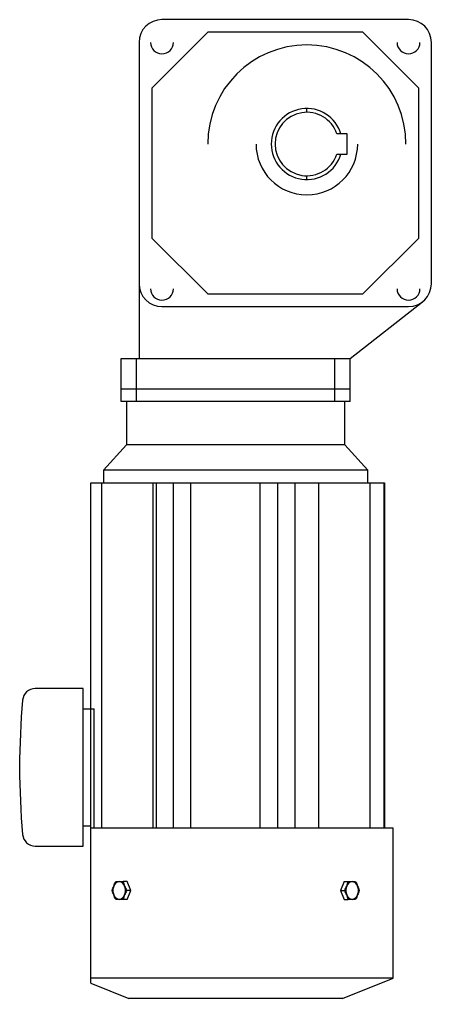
# Model space of a CAD drawing. Header units: millimetres. Extents: x 150937 to 394412, y 327166 to 584759.
# Drawn here: x 293288.7 to 293450.7, y 584373.5 to 584758.9 of the extents above; entities that cross this region are included whole.
import ezdxf

# ---------------------------------------------------------------- set-up
doc = ezdxf.new("R2010")
doc.units = ezdxf.units.MM

msp = doc.modelspace()

# ---------------------------------------------------------------- linework, layer by layer
at = {"color": 7, "linetype": 'Continuous', "lineweight": 25}
for p, q in [((293441.715, 584758.871), (293344.715, 584758.871)), ((293362.715, 584753.871), (293340.715, 584731.871)), ((293423.715, 584753.871), (293362.715, 584753.871)), ((293445.715, 584731.871), (293423.715, 584753.871)), ((293335.715, 584749.871), (293335.715, 584625.471)), ((293450.715, 584654.871), (293450.715, 584749.871)), ((293340.715, 584731.871), (293340.715, 584672.871)), ((293445.715, 584672.871), (293445.715, 584731.871)), ((293401.715, 584722.371), (293401.715, 584723.871)), ((293417.515, 584713.871), (293415.131, 584713.871)), ((293417.515, 584705.871), (293417.515, 584713.871)), ((293415.131, 584705.871), (293417.515, 584705.871)), ((293401.715, 584695.871), (293401.715, 584697.371)), ((293340.715, 584672.871), (293362.715, 584650.871)), ((293423.715, 584650.871), (293445.715, 584672.871)), ((293362.715, 584650.871), (293423.715, 584650.871)), ((293344.715, 584645.871), (293441.715, 584645.871)), ((293418.715, 584625.471), (293447.257, 584647.78)), ((293328.715, 584608.471), (293328.715, 584625.471)), ((293328.715, 584625.471), (293418.715, 584625.471)), ((293334.715, 584608.471), (293334.715, 584625.471)), ((293412.715, 584608.471), (293412.715, 584625.471)), ((293418.715, 584608.471), (293418.715, 584625.471)), ((293328.715, 584613.471), (293418.715, 584613.471)), ((293418.715, 584608.471), (293328.715, 584608.471)), ((293330.715, 584608.471), (293330.715, 584591.471)), ((293416.715, 584591.471), (293416.715, 584608.471)), ((293330.715, 584591.471), (293321.715, 584581.471)), ((293416.715, 584591.471), (293330.715, 584591.471)), ((293425.715, 584581.471), (293416.715, 584591.471)), ((293425.715, 584581.471), (293321.715, 584581.471)), ((293321.715, 584581.471), (293321.715, 584576.471)), ((293425.715, 584576.471), (293425.715, 584581.471)), ((293316.715, 584381.471), (293316.715, 584576.471)), ((293316.715, 584576.471), (293432.215, 584576.471)), ((293320.992, 584576.471), (293320.992, 584440.471)), ((293341.091, 584576.471), (293341.091, 584440.471)), ((293342.441, 584576.471), (293342.441, 584440.471)), ((293349.127, 584576.471), (293349.127, 584440.471)), ((293355.946, 584576.471), (293355.946, 584440.471)), ((293383.282, 584576.471), (293383.282, 584440.471)), ((293390.211, 584576.471), (293390.211, 584440.471)), ((293397.051, 584576.471), (293397.051, 584440.471)), ((293406.339, 584576.471), (293406.339, 584440.471)), ((293426.437, 584576.471), (293426.437, 584440.471)), ((293431.957, 584576.471), (293431.957, 584440.471)), ((293432.215, 584576.471), (293432.215, 584440.471)), ((293313.715, 584495.471), (293294.863, 584495.471)), ((293313.715, 584433.471), (293313.715, 584495.471)), ((293313.715, 584487.471), (293318.041, 584487.471)), ((293318.041, 584440.471), (293318.041, 584487.471)), ((293313.715, 584441.471), (293316.715, 584441.471)), ((293435.715, 584440.471), (293316.715, 584440.471)), ((293435.715, 584381.471), (293435.715, 584440.471)), ((293294.863, 584433.471), (293313.715, 584433.471)), ((293331.02, 584419.471), (293329.426, 584419.471)), ((293332.449, 584415.971), (293331.02, 584419.471)), ((293416.409, 584419.471), (293414.981, 584415.971)), ((293416.409, 584419.471), (293418.004, 584419.471)), ((293325.139, 584415.971), (293325.419, 584415.971)), ((293332.449, 584415.971), (293330.369, 584415.971)), ((293331.02, 584412.471), (293332.449, 584415.971)), ((293414.981, 584415.971), (293417.06, 584415.971)), ((293414.981, 584415.971), (293416.409, 584412.471)), ((293422.01, 584415.971), (293422.29, 584415.971)), ((293331.02, 584412.471), (293329.426, 584412.471)), ((293416.409, 584412.471), (293418.004, 584412.471)), ((293435.715, 584381.471), (293316.715, 584381.471)), ((293316.715, 584379.471), (293331.715, 584373.471)), ((293415.715, 584373.471), (293435.715, 584381.471)), ((293415.715, 584373.471), (293331.715, 584373.471))]:
    msp.add_line(p, q, dxfattribs=at)
for centre, radius, start, end in [((293344.715, 584749.871), 9, 90, 180), ((293441.715, 584749.871), 9, 0, 90), ((293344.715, 584749.871), 4.5, 180, 0), ((293401.715, 584709.871), 39, 0, 180), ((293441.715, 584749.871), 4.5, 180, 0), ((293401.715, 584709.871), 14, 16.60155, 343.39845), ((293401.715, 584709.871), 12.5, 18.66292, 341.33708), ((293401.715, 584709.871), 20, 180, 0), ((293344.715, 584654.871), 9, 180, 270), ((293344.715, 584652.871), 4.5, 180, 0), ((293441.715, 584652.871), 4.5, 180, 0), ((293441.715, 584654.871), 9, 270, 0), ((293294.863, 584490.471), 5, 90, 174.94364), ((293588.715, 584464.471), 300, 174.94364, 185.05636), ((293294.863, 584438.471), 5, 185.05636, 270), ((293330.078, 584415.995), 4.659, 158.25083, 180.292), ((293328.128, 584416.997), 2.484, 95.39271, 163.07034), ((293327.661, 584416.997), 2.484, 16.92966, 84.60729), ((293325.711, 584415.995), 4.659, 359.708, 21.74917), ((293421.719, 584415.995), 4.659, 158.25083, 180.292), ((293419.769, 584416.997), 2.484, 95.39271, 163.07034), ((293419.302, 584416.997), 2.484, 16.92966, 84.60729), ((293417.352, 584415.995), 4.659, 359.708, 21.74917), ((293330.078, 584415.947), 4.659, 179.708, 201.74917), ((293328.128, 584414.944), 2.484, 196.92966, 264.60729), ((293327.661, 584414.944), 2.484, 275.39271, 343.07034), ((293325.711, 584415.947), 4.659, 338.25083, 0.292), ((293421.719, 584415.947), 4.659, 179.708, 201.74917), ((293419.769, 584414.944), 2.484, 196.92966, 264.60729), ((293419.302, 584414.944), 2.484, 275.39271, 343.07034), ((293417.352, 584415.947), 4.659, 338.25083, 0.292)]:
    msp.add_arc(centre, radius, start, end, dxfattribs=at)
for points, knots in [([(293415.131, 584713.871), (293415.103, 584713.871), (293415.042, 584713.871), (293414.941, 584713.871), (293414.808, 584713.871), (293414.672, 584713.871), (293414.473, 584713.871), (293414.258, 584713.871), (293414.016, 584713.871), (293413.822, 584713.871), (293413.688, 584713.871), (293413.609, 584713.871), (293413.566, 584713.871), (293413.56, 584713.871), (293413.558, 584713.871)], [0, 0, 0, 0, 0.0348445, 0.0765448, 0.1250879, 0.2022941, 0.2506043, 0.387511, 0.500623, 0.6307489, 0.7504091, 0.8351046, 0.918249, 1, 1, 1, 1]), ([(293413.558, 584705.871), (293413.558, 584705.871), (293413.56, 584705.871), (293413.576, 584705.871), (293413.601, 584705.871), (293413.636, 584705.871), (293413.701, 584705.871), (293413.822, 584705.871), (293414.015, 584705.871), (293414.258, 584705.871), (293414.473, 584705.871), (293414.672, 584705.871), (293414.825, 584705.871), (293414.987, 584705.871), (293415.087, 584705.871), (293415.131, 584705.871)], [0, 0, 0, 0, 0.0489064, 0.0982948, 0.1481998, 0.1986553, 0.2496951, 0.3693235, 0.499455, 0.6125368, 0.7494475, 0.7977428, 0.8749507, 0.9451734, 1, 1, 1, 1]), ([(293325.139, 584415.971), (293325.24, 584416.308), (293325.337, 584416.608), (293325.538, 584417.18), (293325.64, 584417.45), (293325.751, 584417.721)], [0, 0, 0, 0, 0.5, 0.5, 1, 1, 1, 1]), ([(293325.751, 584417.721), (293325.862, 584417.992), (293325.98, 584418.262), (293326.246, 584418.834), (293326.394, 584419.134), (293326.568, 584419.471)], [0, 0, 0, 0, 0.5, 0.5, 1, 1, 1, 1]), ([(293326.568, 584419.471), (293326.806, 584419.471), (293327.026, 584419.471), (293327.46, 584419.471), (293327.673, 584419.471), (293327.894, 584419.471)], [0, 0, 0, 0, 0.5, 0.5, 1, 1, 1, 1]), ([(293327.894, 584419.471), (293328.115, 584419.471), (293328.344, 584419.471), (293328.844, 584419.471), (293329.114, 584419.471), (293329.426, 584419.471)], [0, 0, 0, 0, 0.5, 0.5, 1, 1, 1, 1]), ([(293329.426, 584419.471), (293329.526, 584419.134), (293329.624, 584418.834), (293329.824, 584418.262), (293329.927, 584417.992), (293330.038, 584417.721)], [0, 0, 0, 0, 0.5, 0.5, 1, 1, 1, 1]), ([(293330.038, 584417.721), (293330.148, 584417.45), (293330.266, 584417.18), (293330.533, 584416.608), (293330.68, 584416.308), (293330.855, 584415.971)], [0, 0, 0, 0, 0.5, 0.5, 1, 1, 1, 1]), ([(293416.575, 584415.971), (293416.749, 584416.308), (293416.897, 584416.608), (293417.163, 584417.18), (293417.281, 584417.45), (293417.392, 584417.721)], [0, 0, 0, 0, 0.5, 0.5, 1, 1, 1, 1]), ([(293417.392, 584417.721), (293417.503, 584417.992), (293417.605, 584418.262), (293417.806, 584418.834), (293417.903, 584419.134), (293418.004, 584419.471)], [0, 0, 0, 0, 0.5, 0.5, 1, 1, 1, 1]), ([(293418.004, 584419.471), (293418.316, 584419.471), (293418.586, 584419.471), (293419.086, 584419.471), (293419.314, 584419.471), (293419.535, 584419.471)], [0, 0, 0, 0, 0.5, 0.5, 1, 1, 1, 1]), ([(293419.535, 584419.471), (293419.756, 584419.471), (293419.969, 584419.471), (293420.403, 584419.471), (293420.623, 584419.471), (293420.862, 584419.471)], [0, 0, 0, 0, 0.5, 0.5, 1, 1, 1, 1]), ([(293420.862, 584419.471), (293421.036, 584419.134), (293421.184, 584418.834), (293421.45, 584418.262), (293421.568, 584417.992), (293421.679, 584417.721)], [0, 0, 0, 0, 0.5, 0.5, 1, 1, 1, 1]), ([(293421.679, 584417.721), (293421.789, 584417.45), (293421.892, 584417.18), (293422.092, 584416.608), (293422.19, 584416.308), (293422.29, 584415.971)], [0, 0, 0, 0, 0.5, 0.5, 1, 1, 1, 1]), ([(293325.751, 584414.221), (293325.64, 584414.492), (293325.538, 584414.762), (293325.337, 584415.334), (293325.24, 584415.634), (293325.139, 584415.971)], [0, 0, 0, 0, 0.5, 0.5, 1, 1, 1, 1]), ([(293326.568, 584412.471), (293326.394, 584412.808), (293326.246, 584413.108), (293325.98, 584413.68), (293325.862, 584413.95), (293325.751, 584414.221)], [0, 0, 0, 0, 0.5, 0.5, 1, 1, 1, 1]), ([(293330.038, 584414.221), (293329.927, 584413.95), (293329.824, 584413.68), (293329.624, 584413.108), (293329.526, 584412.808), (293329.426, 584412.471)], [0, 0, 0, 0, 0.5, 0.5, 1, 1, 1, 1]), ([(293330.855, 584415.971), (293330.68, 584415.634), (293330.533, 584415.334), (293330.266, 584414.762), (293330.148, 584414.492), (293330.038, 584414.221)], [0, 0, 0, 0, 0.5, 0.5, 1, 1, 1, 1]), ([(293417.392, 584414.221), (293417.281, 584414.492), (293417.163, 584414.762), (293416.897, 584415.334), (293416.749, 584415.634), (293416.575, 584415.971)], [0, 0, 0, 0, 0.5, 0.5, 1, 1, 1, 1]), ([(293418.004, 584412.471), (293417.903, 584412.808), (293417.806, 584413.108), (293417.605, 584413.68), (293417.503, 584413.95), (293417.392, 584414.221)], [0, 0, 0, 0, 0.5, 0.5, 1, 1, 1, 1]), ([(293421.679, 584414.221), (293421.568, 584413.95), (293421.45, 584413.68), (293421.184, 584413.108), (293421.036, 584412.808), (293420.862, 584412.471)], [0, 0, 0, 0, 0.5, 0.5, 1, 1, 1, 1]), ([(293422.29, 584415.971), (293422.19, 584415.634), (293422.092, 584415.334), (293421.892, 584414.762), (293421.789, 584414.492), (293421.679, 584414.221)], [0, 0, 0, 0, 0.5, 0.5, 1, 1, 1, 1]), ([(293327.894, 584412.471), (293327.673, 584412.471), (293327.46, 584412.471), (293327.026, 584412.471), (293326.806, 584412.471), (293326.568, 584412.471)], [0, 0, 0, 0, 0.5, 0.5, 1, 1, 1, 1]), ([(293329.426, 584412.471), (293329.114, 584412.471), (293328.844, 584412.471), (293328.344, 584412.471), (293328.115, 584412.471), (293327.894, 584412.471)], [0, 0, 0, 0, 0.5, 0.5, 1, 1, 1, 1]), ([(293419.535, 584412.471), (293419.314, 584412.471), (293419.086, 584412.471), (293418.586, 584412.471), (293418.316, 584412.471), (293418.004, 584412.471)], [0, 0, 0, 0, 0.5, 0.5, 1, 1, 1, 1]), ([(293420.862, 584412.471), (293420.623, 584412.471), (293420.403, 584412.471), (293419.969, 584412.471), (293419.756, 584412.471), (293419.535, 584412.471)], [0, 0, 0, 0, 0.5, 0.5, 1, 1, 1, 1]), ([(293316.715, 584379.471), (293316.715, 584379.471), (293316.715, 584379.629), (293316.715, 584380.281), (293316.715, 584380.775), (293316.715, 584381.471)], [0, 0, 0, 0, 0.5, 0.5, 1, 1, 1, 1])]:
    msp.add_open_spline(points, degree=3, knots=knots, dxfattribs=at)

doc.saveas('drawing.dxf')
